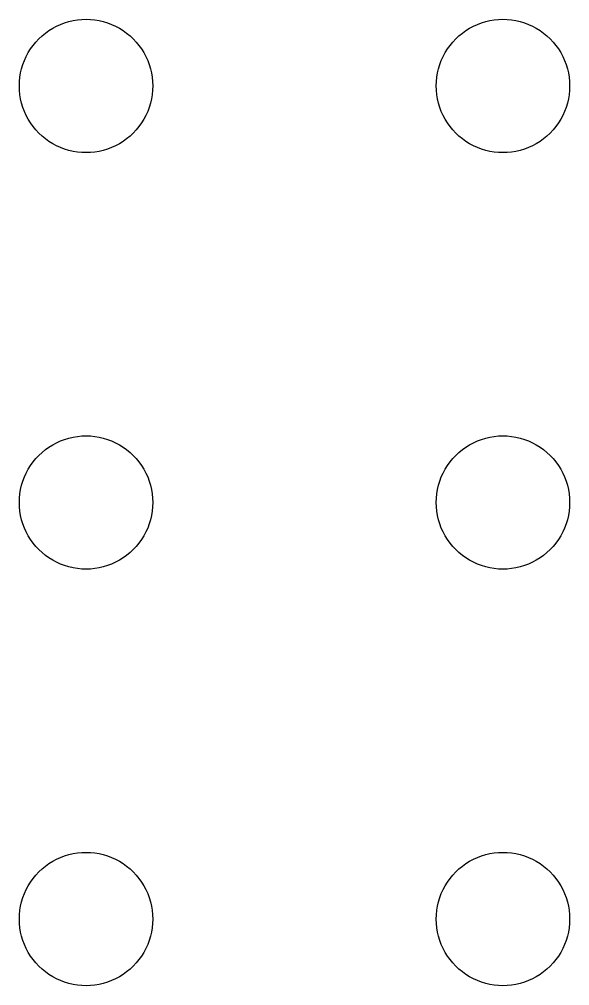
# Model space of a CAD drawing. Header units: metres. Extents: x -80 to 80, y -50 to 50.
# Drawn here: x 18.4 to 31.6, y -1.6 to 21.6 of the extents above; entities that cross this region are included whole.
import ezdxf

# ---------------------------------------------------------------- set-up
doc = ezdxf.new("R2010")
doc.units = ezdxf.units.M

msp = doc.modelspace()

# ---------------------------------------------------------------- linework, layer by layer
for p, q in [((19.6879, 21.5692), (19.7912, 21.5863)), ((19.7912, 21.5863), (19.8953, 21.5966)), ((19.8953, 21.5966), (20, 21.6)), ((20, 21.6), (20.1046, 21.5966)), ((20.1046, 21.5966), (20.2088, 21.5863)), ((20.2088, 21.5863), (20.3121, 21.5692)), ((29.6879, 21.5692), (29.7912, 21.5863)), ((29.7912, 21.5863), (29.8953, 21.5966)), ((29.8953, 21.5966), (30, 21.6)), ((30, 21.6), (30.1046, 21.5966)), ((30.1046, 21.5966), (30.2088, 21.5863)), ((30.2088, 21.5863), (30.3121, 21.5692)), ((19.1111, 21.3303), (19.2, 21.3856)), ((19.2, 21.3856), (19.2923, 21.435)), ((19.2923, 21.435), (19.3877, 21.4782)), ((19.3877, 21.4782), (19.4857, 21.5151)), ((19.4857, 21.5151), (19.5859, 21.5455)), ((19.5859, 21.5455), (19.6879, 21.5692)), ((20.3121, 21.5692), (20.4141, 21.5455)), ((20.4141, 21.5455), (20.5143, 21.5151)), ((20.5143, 21.5151), (20.6123, 21.4782)), ((20.6123, 21.4782), (20.7077, 21.435)), ((20.7077, 21.435), (20.8, 21.3856)), ((20.8, 21.3856), (20.8889, 21.3303)), ((29.1111, 21.3303), (29.2, 21.3856)), ((29.2, 21.3856), (29.2923, 21.435)), ((29.2923, 21.435), (29.3877, 21.4782)), ((29.3877, 21.4782), (29.4857, 21.5151)), ((29.4857, 21.5151), (29.5859, 21.5455)), ((29.5859, 21.5455), (29.6879, 21.5692)), ((30.3121, 21.5692), (30.4141, 21.5455)), ((30.4141, 21.5455), (30.5143, 21.5151)), ((30.5143, 21.5151), (30.6123, 21.4782)), ((30.6123, 21.4782), (30.7077, 21.435)), ((30.7077, 21.435), (30.8, 21.3856)), ((30.8, 21.3856), (30.8889, 21.3303)), ((18.797, 21.0549), (18.8686, 21.1314)), ((18.8686, 21.1314), (18.945, 21.2029)), ((18.945, 21.2029), (19.026, 21.2694)), ((19.026, 21.2694), (19.1111, 21.3303)), ((20.8889, 21.3303), (20.974, 21.2694)), ((20.974, 21.2694), (21.0549, 21.2029)), ((21.0549, 21.2029), (21.1314, 21.1314)), ((21.1314, 21.1314), (21.2029, 21.0549)), ((28.797, 21.0549), (28.8686, 21.1314)), ((28.8686, 21.1314), (28.945, 21.2029)), ((28.945, 21.2029), (29.026, 21.2694)), ((29.026, 21.2694), (29.1111, 21.3303)), ((30.8889, 21.3303), (30.974, 21.2694)), ((30.974, 21.2694), (31.0549, 21.2029)), ((31.0549, 21.2029), (31.1314, 21.1314)), ((31.1314, 21.1314), (31.2029, 21.0549)), ((18.6143, 20.8), (18.6696, 20.8889)), ((18.6696, 20.8889), (18.7306, 20.974)), ((18.7306, 20.974), (18.797, 21.0549)), ((21.2029, 21.0549), (21.2694, 20.974)), ((21.2694, 20.974), (21.3303, 20.8889)), ((21.3303, 20.8889), (21.3856, 20.8)), ((28.6143, 20.8), (28.6696, 20.8889)), ((28.6696, 20.8889), (28.7306, 20.974)), ((28.7306, 20.974), (28.797, 21.0549)), ((31.2029, 21.0549), (31.2694, 20.974)), ((31.2694, 20.974), (31.3303, 20.8889)), ((31.3303, 20.8889), (31.3856, 20.8)), ((18.5218, 20.6123), (18.565, 20.7077)), ((18.565, 20.7077), (18.6143, 20.8)), ((21.3856, 20.8), (21.435, 20.7077)), ((21.435, 20.7077), (21.4782, 20.6123)), ((28.5218, 20.6123), (28.565, 20.7077)), ((28.565, 20.7077), (28.6143, 20.8)), ((31.3856, 20.8), (31.435, 20.7077)), ((31.435, 20.7077), (31.4782, 20.6123)), ((18.4545, 20.4141), (18.4849, 20.5143)), ((18.4849, 20.5143), (18.5218, 20.6123)), ((21.4782, 20.6123), (21.5151, 20.5143)), ((21.5151, 20.5143), (21.5455, 20.4141)), ((28.4545, 20.4141), (28.4849, 20.5143)), ((28.4849, 20.5143), (28.5218, 20.6123)), ((31.4782, 20.6123), (31.5151, 20.5143)), ((31.5151, 20.5143), (31.5455, 20.4141)), ((18.4034, 20.1046), (18.4137, 20.2088)), ((18.4137, 20.2088), (18.4307, 20.3121)), ((18.4307, 20.3121), (18.4545, 20.4141)), ((21.5455, 20.4141), (21.5692, 20.3121)), ((21.5692, 20.3121), (21.5863, 20.2088)), ((21.5863, 20.2088), (21.5966, 20.1046)), ((28.4034, 20.1046), (28.4137, 20.2088)), ((28.4137, 20.2088), (28.4307, 20.3121)), ((28.4307, 20.3121), (28.4545, 20.4141)), ((31.5455, 20.4141), (31.5692, 20.3121)), ((31.5692, 20.3121), (31.5863, 20.2088)), ((31.5863, 20.2088), (31.5966, 20.1046)), ((18.4, 20), (18.4034, 20.1046)), ((18.4034, 19.8953), (18.4, 20)), ((21.5966, 20.1046), (21.6, 20)), ((21.6, 20), (21.5966, 19.8953)), ((28.4, 20), (28.4034, 20.1046)), ((28.4034, 19.8953), (28.4, 20)), ((31.5966, 20.1046), (31.6, 20)), ((31.6, 20), (31.5966, 19.8953)), ((18.4137, 19.7912), (18.4034, 19.8953)), ((18.4307, 19.6879), (18.4137, 19.7912)), ((21.5863, 19.7912), (21.5692, 19.6879)), ((21.5966, 19.8953), (21.5863, 19.7912)), ((28.4137, 19.7912), (28.4034, 19.8953)), ((28.4307, 19.6879), (28.4137, 19.7912)), ((31.5863, 19.7912), (31.5692, 19.6879)), ((31.5966, 19.8953), (31.5863, 19.7912)), ((18.4545, 19.5859), (18.4307, 19.6879)), ((18.4849, 19.4857), (18.4545, 19.5859)), ((21.5455, 19.5859), (21.5151, 19.4857)), ((21.5692, 19.6879), (21.5455, 19.5859)), ((28.4545, 19.5859), (28.4307, 19.6879)), ((28.4849, 19.4857), (28.4545, 19.5859)), ((31.5455, 19.5859), (31.5151, 19.4857)), ((31.5692, 19.6879), (31.5455, 19.5859)), ((18.5218, 19.3877), (18.4849, 19.4857)), ((18.565, 19.2923), (18.5218, 19.3877)), ((18.6143, 19.2), (18.565, 19.2923)), ((21.435, 19.2923), (21.3856, 19.2)), ((21.4782, 19.3877), (21.435, 19.2923)), ((21.5151, 19.4857), (21.4782, 19.3877)), ((28.5218, 19.3877), (28.4849, 19.4857)), ((28.565, 19.2923), (28.5218, 19.3877)), ((28.6143, 19.2), (28.565, 19.2923)), ((31.435, 19.2923), (31.3856, 19.2)), ((31.4782, 19.3877), (31.435, 19.2923)), ((31.5151, 19.4857), (31.4782, 19.3877)), ((18.6696, 19.1111), (18.6143, 19.2)), ((18.7306, 19.026), (18.6696, 19.1111)), ((18.797, 18.945), (18.7306, 19.026)), ((21.2694, 19.026), (21.2029, 18.945)), ((21.3303, 19.1111), (21.2694, 19.026)), ((21.3856, 19.2), (21.3303, 19.1111)), ((28.6696, 19.1111), (28.6143, 19.2)), ((28.7306, 19.026), (28.6696, 19.1111)), ((28.797, 18.945), (28.7306, 19.026)), ((31.2694, 19.026), (31.2029, 18.945)), ((31.3303, 19.1111), (31.2694, 19.026)), ((31.3856, 19.2), (31.3303, 19.1111)), ((18.8686, 18.8686), (18.797, 18.945)), ((18.945, 18.797), (18.8686, 18.8686)), ((19.026, 18.7306), (18.945, 18.797)), ((21.0549, 18.797), (20.974, 18.7306)), ((21.1314, 18.8686), (21.0549, 18.797)), ((21.2029, 18.945), (21.1314, 18.8686)), ((28.8686, 18.8686), (28.797, 18.945)), ((28.945, 18.797), (28.8686, 18.8686)), ((29.026, 18.7306), (28.945, 18.797)), ((31.0549, 18.797), (30.974, 18.7306)), ((31.1314, 18.8686), (31.0549, 18.797)), ((31.2029, 18.945), (31.1314, 18.8686)), ((19.1111, 18.6696), (19.026, 18.7306)), ((19.2, 18.6143), (19.1111, 18.6696)), ((19.2923, 18.565), (19.2, 18.6143)), ((19.3877, 18.5218), (19.2923, 18.565)), ((20.7077, 18.565), (20.6123, 18.5218)), ((20.8, 18.6143), (20.7077, 18.565)), ((20.8889, 18.6696), (20.8, 18.6143)), ((20.974, 18.7306), (20.8889, 18.6696)), ((29.1111, 18.6696), (29.026, 18.7306)), ((29.2, 18.6143), (29.1111, 18.6696)), ((29.2923, 18.565), (29.2, 18.6143)), ((29.3877, 18.5218), (29.2923, 18.565)), ((30.7077, 18.565), (30.6123, 18.5218)), ((30.8, 18.6143), (30.7077, 18.565)), ((30.8889, 18.6696), (30.8, 18.6143)), ((30.974, 18.7306), (30.8889, 18.6696)), ((19.4857, 18.4849), (19.3877, 18.5218)), ((19.5859, 18.4545), (19.4857, 18.4849)), ((19.6879, 18.4307), (19.5859, 18.4545)), ((19.7912, 18.4137), (19.6879, 18.4307)), ((19.8953, 18.4034), (19.7912, 18.4137)), ((20, 18.4), (19.8953, 18.4034)), ((20.1046, 18.4034), (20, 18.4)), ((20.2088, 18.4137), (20.1046, 18.4034)), ((20.3121, 18.4307), (20.2088, 18.4137)), ((20.4141, 18.4545), (20.3121, 18.4307)), ((20.5143, 18.4849), (20.4141, 18.4545)), ((20.6123, 18.5218), (20.5143, 18.4849)), ((29.4857, 18.4849), (29.3877, 18.5218)), ((29.5859, 18.4545), (29.4857, 18.4849)), ((29.6879, 18.4307), (29.5859, 18.4545)), ((29.7912, 18.4137), (29.6879, 18.4307)), ((29.8953, 18.4034), (29.7912, 18.4137)), ((30, 18.4), (29.8953, 18.4034)), ((30.1046, 18.4034), (30, 18.4)), ((30.2088, 18.4137), (30.1046, 18.4034)), ((30.3121, 18.4307), (30.2088, 18.4137)), ((30.4141, 18.4545), (30.3121, 18.4307)), ((30.5143, 18.4849), (30.4141, 18.4545)), ((30.6123, 18.5218), (30.5143, 18.4849)), ((19.8953, 11.5966), (20, 11.6)), ((20, 11.6), (20.1046, 11.5966)), ((29.8953, 11.5966), (30, 11.6)), ((30, 11.6), (30.1046, 11.5966)), ((19.1111, 11.3303), (19.2, 11.3856)), ((19.2, 11.3856), (19.2923, 11.435)), ((19.2923, 11.435), (19.3877, 11.4782)), ((19.3877, 11.4782), (19.4857, 11.5151)), ((19.4857, 11.5151), (19.5859, 11.5455)), ((19.5859, 11.5455), (19.6879, 11.5692)), ((19.6879, 11.5692), (19.7912, 11.5863)), ((19.7912, 11.5863), (19.8953, 11.5966)), ((20.1046, 11.5966), (20.2088, 11.5863)), ((20.2088, 11.5863), (20.3121, 11.5692)), ((20.3121, 11.5692), (20.4141, 11.5455)), ((20.4141, 11.5455), (20.5143, 11.5151)), ((20.5143, 11.5151), (20.6123, 11.4782)), ((20.6123, 11.4782), (20.7077, 11.435)), ((20.7077, 11.435), (20.8, 11.3856)), ((20.8, 11.3856), (20.8889, 11.3303)), ((29.1111, 11.3303), (29.2, 11.3856)), ((29.2, 11.3856), (29.2923, 11.435)), ((29.2923, 11.435), (29.3877, 11.4782)), ((29.3877, 11.4782), (29.4857, 11.5151)), ((29.4857, 11.5151), (29.5859, 11.5455)), ((29.5859, 11.5455), (29.6879, 11.5692)), ((29.6879, 11.5692), (29.7912, 11.5863)), ((29.7912, 11.5863), (29.8953, 11.5966)), ((30.1046, 11.5966), (30.2088, 11.5863)), ((30.2088, 11.5863), (30.3121, 11.5692)), ((30.3121, 11.5692), (30.4141, 11.5455)), ((30.4141, 11.5455), (30.5143, 11.5151)), ((30.5143, 11.5151), (30.6123, 11.4782)), ((30.6123, 11.4782), (30.7077, 11.435)), ((30.7077, 11.435), (30.8, 11.3856)), ((30.8, 11.3856), (30.8889, 11.3303)), ((18.8686, 11.1314), (18.945, 11.2029)), ((18.945, 11.2029), (19.026, 11.2694)), ((19.026, 11.2694), (19.1111, 11.3303)), ((20.8889, 11.3303), (20.974, 11.2694)), ((20.974, 11.2694), (21.0549, 11.2029)), ((21.0549, 11.2029), (21.1314, 11.1314)), ((28.8686, 11.1314), (28.945, 11.2029)), ((28.945, 11.2029), (29.026, 11.2694)), ((29.026, 11.2694), (29.1111, 11.3303)), ((30.8889, 11.3303), (30.974, 11.2694)), ((30.974, 11.2694), (31.0549, 11.2029)), ((31.0549, 11.2029), (31.1314, 11.1314)), ((18.6696, 10.8889), (18.7306, 10.974)), ((18.7306, 10.974), (18.797, 11.0549)), ((18.797, 11.0549), (18.8686, 11.1314)), ((21.1314, 11.1314), (21.2029, 11.0549)), ((21.2029, 11.0549), (21.2694, 10.974)), ((21.2694, 10.974), (21.3303, 10.8889)), ((28.6696, 10.8889), (28.7306, 10.974)), ((28.7306, 10.974), (28.797, 11.0549)), ((28.797, 11.0549), (28.8686, 11.1314)), ((31.1314, 11.1314), (31.2029, 11.0549)), ((31.2029, 11.0549), (31.2694, 10.974)), ((31.2694, 10.974), (31.3303, 10.8889)), ((18.5218, 10.6123), (18.565, 10.7077)), ((18.565, 10.7077), (18.6143, 10.8)), ((18.6143, 10.8), (18.6696, 10.8889)), ((21.3303, 10.8889), (21.3856, 10.8)), ((21.3856, 10.8), (21.435, 10.7077)), ((21.435, 10.7077), (21.4782, 10.6123)), ((28.5218, 10.6123), (28.565, 10.7077)), ((28.565, 10.7077), (28.6143, 10.8)), ((28.6143, 10.8), (28.6696, 10.8889)), ((31.3303, 10.8889), (31.3856, 10.8)), ((31.3856, 10.8), (31.435, 10.7077)), ((31.435, 10.7077), (31.4782, 10.6123)), ((18.4545, 10.4141), (18.4849, 10.5143)), ((18.4849, 10.5143), (18.5218, 10.6123)), ((21.4782, 10.6123), (21.5151, 10.5143)), ((21.5151, 10.5143), (21.5455, 10.4141)), ((28.4545, 10.4141), (28.4849, 10.5143)), ((28.4849, 10.5143), (28.5218, 10.6123)), ((31.4782, 10.6123), (31.5151, 10.5143)), ((31.5151, 10.5143), (31.5455, 10.4141)), ((18.4034, 10.1046), (18.4137, 10.2088)), ((18.4137, 10.2088), (18.4307, 10.3121)), ((18.4307, 10.3121), (18.4545, 10.4141)), ((21.5455, 10.4141), (21.5692, 10.3121)), ((21.5692, 10.3121), (21.5863, 10.2088)), ((21.5863, 10.2088), (21.5966, 10.1046)), ((28.4034, 10.1046), (28.4137, 10.2088)), ((28.4137, 10.2088), (28.4307, 10.3121)), ((28.4307, 10.3121), (28.4545, 10.4141)), ((31.5455, 10.4141), (31.5692, 10.3121)), ((31.5692, 10.3121), (31.5863, 10.2088)), ((31.5863, 10.2088), (31.5966, 10.1046)), ((18.4, 10), (18.4034, 10.1046)), ((18.4034, 9.89534), (18.4, 10)), ((21.5966, 10.1046), (21.6, 10)), ((21.6, 10), (21.5966, 9.89534)), ((28.4, 10), (28.4034, 10.1046)), ((28.4034, 9.89534), (28.4, 10)), ((31.5966, 10.1046), (31.6, 10)), ((31.6, 10), (31.5966, 9.89534)), ((18.4137, 9.79115), (18.4034, 9.89534)), ((18.4307, 9.68785), (18.4137, 9.79115)), ((21.5863, 9.79115), (21.5692, 9.68785)), ((21.5966, 9.89534), (21.5863, 9.79115)), ((28.4137, 9.79115), (28.4034, 9.89534)), ((28.4307, 9.68785), (28.4137, 9.79115)), ((31.5863, 9.79115), (31.5692, 9.68785)), ((31.5966, 9.89534), (31.5863, 9.79115)), ((18.4545, 9.58588), (18.4307, 9.68785)), ((18.4849, 9.48569), (18.4545, 9.58588)), ((21.5455, 9.58588), (21.5151, 9.48569)), ((21.5692, 9.68785), (21.5455, 9.58588)), ((28.4545, 9.58588), (28.4307, 9.68785)), ((28.4849, 9.48569), (28.4545, 9.58588)), ((31.5455, 9.58588), (31.5151, 9.48569)), ((31.5692, 9.68785), (31.5455, 9.58588)), ((18.5218, 9.3877), (18.4849, 9.48569)), ((18.565, 9.29233), (18.5218, 9.3877)), ((18.6143, 9.2), (18.565, 9.29233)), ((21.435, 9.29233), (21.3856, 9.2)), ((21.4782, 9.3877), (21.435, 9.29233)), ((21.5151, 9.48569), (21.4782, 9.3877)), ((28.5218, 9.3877), (28.4849, 9.48569)), ((28.565, 9.29233), (28.5218, 9.3877)), ((28.6143, 9.2), (28.565, 9.29233)), ((31.435, 9.29233), (31.3856, 9.2)), ((31.4782, 9.3877), (31.435, 9.29233)), ((31.5151, 9.48569), (31.4782, 9.3877)), ((18.6696, 9.11108), (18.6143, 9.2)), ((18.7306, 9.02597), (18.6696, 9.11108)), ((21.3303, 9.11108), (21.2694, 9.02597)), ((21.3856, 9.2), (21.3303, 9.11108)), ((28.6696, 9.11108), (28.6143, 9.2)), ((28.7306, 9.02597), (28.6696, 9.11108)), ((31.3303, 9.11108), (31.2694, 9.02597)), ((31.3856, 9.2), (31.3303, 9.11108)), ((18.797, 8.94504), (18.7306, 9.02597)), ((18.8686, 8.86862), (18.797, 8.94504)), ((18.945, 8.79704), (18.8686, 8.86862)), ((21.1314, 8.86862), (21.0549, 8.79704)), ((21.2029, 8.94504), (21.1314, 8.86862)), ((21.2694, 9.02597), (21.2029, 8.94504)), ((28.797, 8.94504), (28.7306, 9.02597)), ((28.8686, 8.86862), (28.797, 8.94504)), ((28.945, 8.79704), (28.8686, 8.86862)), ((31.1314, 8.86862), (31.0549, 8.79704)), ((31.2029, 8.94504), (31.1314, 8.86862)), ((31.2694, 9.02597), (31.2029, 8.94504)), ((19.026, 8.73062), (18.945, 8.79704)), ((19.1111, 8.66965), (19.026, 8.73062)), ((19.2, 8.61435), (19.1111, 8.66965)), ((19.2923, 8.565), (19.2, 8.61435)), ((20.8, 8.61435), (20.7077, 8.565)), ((20.8889, 8.66965), (20.8, 8.61435)), ((20.974, 8.73062), (20.8889, 8.66965)), ((21.0549, 8.79704), (20.974, 8.73062)), ((29.026, 8.73062), (28.945, 8.79704)), ((29.1111, 8.66965), (29.026, 8.73062)), ((29.2, 8.61435), (29.1111, 8.66965)), ((29.2923, 8.565), (29.2, 8.61435)), ((30.8, 8.61435), (30.7077, 8.565)), ((30.8889, 8.66965), (30.8, 8.61435)), ((30.974, 8.73062), (30.8889, 8.66965)), ((31.0549, 8.79704), (30.974, 8.73062)), ((19.3877, 8.52179), (19.2923, 8.565)), ((19.4857, 8.48491), (19.3877, 8.52179)), ((19.5859, 8.45451), (19.4857, 8.48491)), ((19.6879, 8.43074), (19.5859, 8.45451)), ((19.7912, 8.41368), (19.6879, 8.43074)), ((19.8953, 8.40341), (19.7912, 8.41368)), ((20, 8.39999), (19.8953, 8.40341)), ((20.1046, 8.40341), (20, 8.39999)), ((20.2088, 8.41368), (20.1046, 8.40341)), ((20.3121, 8.43074), (20.2088, 8.41368)), ((20.4141, 8.45451), (20.3121, 8.43074)), ((20.5143, 8.48491), (20.4141, 8.45451)), ((20.6123, 8.52179), (20.5143, 8.48491)), ((20.7077, 8.565), (20.6123, 8.52179)), ((29.3877, 8.52179), (29.2923, 8.565)), ((29.4857, 8.48491), (29.3877, 8.52179)), ((29.5859, 8.45451), (29.4857, 8.48491)), ((29.6879, 8.43074), (29.5859, 8.45451)), ((29.7912, 8.41368), (29.6879, 8.43074)), ((29.8953, 8.40341), (29.7912, 8.41368)), ((30, 8.39999), (29.8953, 8.40341)), ((30.1046, 8.40341), (30, 8.39999)), ((30.2088, 8.41368), (30.1046, 8.40341)), ((30.3121, 8.43074), (30.2088, 8.41368)), ((30.4141, 8.45451), (30.3121, 8.43074)), ((30.5143, 8.48491), (30.4141, 8.45451)), ((30.6123, 8.52179), (30.5143, 8.48491)), ((30.7077, 8.565), (30.6123, 8.52179)), ((19.2, 1.38564), (19.2923, 1.43498)), ((19.2923, 1.43498), (19.3877, 1.4782)), ((19.3877, 1.4782), (19.4857, 1.51508)), ((19.4857, 1.51508), (19.5859, 1.54547)), ((19.5859, 1.54547), (19.6879, 1.56924)), ((19.6879, 1.56924), (19.7912, 1.5863)), ((19.7912, 1.5863), (19.8953, 1.59657)), ((19.8953, 1.59657), (20, 1.59999)), ((20, 1.59999), (20.1046, 1.59657)), ((20.1046, 1.59657), (20.2088, 1.5863)), ((20.2088, 1.5863), (20.3121, 1.56924)), ((20.3121, 1.56924), (20.4141, 1.54547)), ((20.4141, 1.54547), (20.5143, 1.51508)), ((20.5143, 1.51508), (20.6123, 1.4782)), ((20.6123, 1.4782), (20.7077, 1.43498)), ((20.7077, 1.43498), (20.8, 1.38564)), ((29.2, 1.38564), (29.2923, 1.43498)), ((29.2923, 1.43498), (29.3877, 1.4782)), ((29.3877, 1.4782), (29.4857, 1.51508)), ((29.4857, 1.51508), (29.5859, 1.54547)), ((29.5859, 1.54547), (29.6879, 1.56924)), ((29.6879, 1.56924), (29.7912, 1.5863)), ((29.7912, 1.5863), (29.8953, 1.59657)), ((29.8953, 1.59657), (30, 1.59999)), ((30, 1.59999), (30.1046, 1.59657)), ((30.1046, 1.59657), (30.2088, 1.5863)), ((30.2088, 1.5863), (30.3121, 1.56924)), ((30.3121, 1.56924), (30.4141, 1.54547)), ((30.4141, 1.54547), (30.5143, 1.51508)), ((30.5143, 1.51508), (30.6123, 1.4782)), ((30.6123, 1.4782), (30.7077, 1.43498)), ((30.7077, 1.43498), (30.8, 1.38564)), ((18.8686, 1.13136), (18.945, 1.20294)), ((18.945, 1.20294), (19.026, 1.26936)), ((19.026, 1.26936), (19.1111, 1.33034)), ((19.1111, 1.33034), (19.2, 1.38564)), ((20.8, 1.38564), (20.8889, 1.33034)), ((20.8889, 1.33034), (20.974, 1.26936)), ((20.974, 1.26936), (21.0549, 1.20294)), ((21.0549, 1.20294), (21.1314, 1.13136)), ((28.8686, 1.13136), (28.945, 1.20294)), ((28.945, 1.20294), (29.026, 1.26936)), ((29.026, 1.26936), (29.1111, 1.33034)), ((29.1111, 1.33034), (29.2, 1.38564)), ((30.8, 1.38564), (30.8889, 1.33034)), ((30.8889, 1.33034), (30.974, 1.26936)), ((30.974, 1.26936), (31.0549, 1.20294)), ((31.0549, 1.20294), (31.1314, 1.13136)), ((18.6696, 0.888901), (18.7306, 0.974014)), ((18.7306, 0.974014), (18.797, 1.05495)), ((18.797, 1.05495), (18.8686, 1.13136)), ((21.1314, 1.13136), (21.2029, 1.05495)), ((21.2029, 1.05495), (21.2694, 0.974014)), ((21.2694, 0.974014), (21.3303, 0.888901)), ((28.6696, 0.888901), (28.7306, 0.974014)), ((28.7306, 0.974014), (28.797, 1.05495)), ((28.797, 1.05495), (28.8686, 1.13136)), ((31.1314, 1.13136), (31.2029, 1.05495)), ((31.2029, 1.05495), (31.2694, 0.974014)), ((31.2694, 0.974014), (31.3303, 0.888901)), ((18.5218, 0.612289), (18.565, 0.707657)), ((18.565, 0.707657), (18.6143, 0.799988)), ((18.6143, 0.799988), (18.6696, 0.888901)), ((21.3303, 0.888901), (21.3856, 0.799988)), ((21.3856, 0.799988), (21.435, 0.707657)), ((21.435, 0.707657), (21.4782, 0.612289)), ((28.5218, 0.612289), (28.565, 0.707657)), ((28.565, 0.707657), (28.6143, 0.799988)), ((28.6143, 0.799988), (28.6696, 0.888901)), ((31.3303, 0.888901), (31.3856, 0.799988)), ((31.3856, 0.799988), (31.435, 0.707657)), ((31.435, 0.707657), (31.4782, 0.612289)), ((18.4545, 0.414108), (18.4849, 0.514297)), ((18.4849, 0.514297), (18.5218, 0.612289)), ((21.4782, 0.612289), (21.5151, 0.514297)), ((21.5151, 0.514297), (21.5455, 0.414108)), ((28.4545, 0.414108), (28.4849, 0.514297)), ((28.4849, 0.514297), (28.5218, 0.612289)), ((31.4782, 0.612289), (31.5151, 0.514297)), ((31.5151, 0.514297), (31.5455, 0.414108)), ((18.4137, 0.208832), (18.4307, 0.312134)), ((18.4307, 0.312134), (18.4545, 0.414108)), ((21.5455, 0.414108), (21.5692, 0.312134)), ((21.5692, 0.312134), (21.5863, 0.208832)), ((28.4137, 0.208832), (28.4307, 0.312134)), ((28.4307, 0.312134), (28.4545, 0.414108)), ((31.5455, 0.414108), (31.5692, 0.312134)), ((31.5692, 0.312134), (31.5863, 0.208832)), ((18.4, 0), (18.4034, 0.104645)), ((18.4034, -0.104645), (18.4, 0)), ((18.4034, 0.104645), (18.4137, 0.208832)), ((21.5863, 0.208832), (21.5966, 0.104645)), ((21.5966, 0.104645), (21.6, 0)), ((21.6, 0), (21.5966, -0.104645)), ((28.4, 0), (28.4034, 0.104645)), ((28.4034, -0.104645), (28.4, 0)), ((28.4034, 0.104645), (28.4137, 0.208832)), ((31.5863, 0.208832), (31.5966, 0.104645)), ((31.5966, 0.104645), (31.6, 0)), ((31.6, 0), (31.5966, -0.104645)), ((18.4137, -0.208832), (18.4034, -0.104645)), ((18.4307, -0.312134), (18.4137, -0.208832)), ((21.5863, -0.208832), (21.5692, -0.312134)), ((21.5966, -0.104645), (21.5863, -0.208832)), ((28.4137, -0.208832), (28.4034, -0.104645)), ((28.4307, -0.312134), (28.4137, -0.208832)), ((31.5863, -0.208832), (31.5692, -0.312134)), ((31.5966, -0.104645), (31.5863, -0.208832)), ((18.4545, -0.414108), (18.4307, -0.312134)), ((18.4849, -0.514297), (18.4545, -0.414108)), ((21.5455, -0.414108), (21.5151, -0.514297)), ((21.5692, -0.312134), (21.5455, -0.414108)), ((28.4545, -0.414108), (28.4307, -0.312134)), ((28.4849, -0.514297), (28.4545, -0.414108)), ((31.5455, -0.414108), (31.5151, -0.514297)), ((31.5692, -0.312134), (31.5455, -0.414108)), ((18.5218, -0.612289), (18.4849, -0.514297)), ((18.565, -0.707657), (18.5218, -0.612289)), ((21.4782, -0.612289), (21.435, -0.707657)), ((21.5151, -0.514297), (21.4782, -0.612289)), ((28.5218, -0.612289), (28.4849, -0.514297)), ((28.565, -0.707657), (28.5218, -0.612289)), ((31.4782, -0.612289), (31.435, -0.707657)), ((31.5151, -0.514297), (31.4782, -0.612289)), ((18.6143, -0.799988), (18.565, -0.707657)), ((18.6696, -0.888901), (18.6143, -0.799988)), ((18.7306, -0.974014), (18.6696, -0.888901)), ((21.3303, -0.888901), (21.2694, -0.974014)), ((21.3856, -0.799988), (21.3303, -0.888901)), ((21.435, -0.707657), (21.3856, -0.799988)), ((28.6143, -0.799988), (28.565, -0.707657)), ((28.6696, -0.888901), (28.6143, -0.799988)), ((28.7306, -0.974014), (28.6696, -0.888901)), ((31.3303, -0.888901), (31.2694, -0.974014)), ((31.3856, -0.799988), (31.3303, -0.888901)), ((31.435, -0.707657), (31.3856, -0.799988)), ((18.797, -1.05495), (18.7306, -0.974014)), ((18.8686, -1.13136), (18.797, -1.05495)), ((18.945, -1.20294), (18.8686, -1.13136)), ((21.1314, -1.13136), (21.0549, -1.20294)), ((21.2029, -1.05495), (21.1314, -1.13136)), ((21.2694, -0.974014), (21.2029, -1.05495)), ((28.797, -1.05495), (28.7306, -0.974014)), ((28.8686, -1.13136), (28.797, -1.05495)), ((28.945, -1.20294), (28.8686, -1.13136)), ((31.1314, -1.13136), (31.0549, -1.20294)), ((31.2029, -1.05495), (31.1314, -1.13136)), ((31.2694, -0.974014), (31.2029, -1.05495)), ((19.026, -1.26936), (18.945, -1.20294)), ((19.1111, -1.33034), (19.026, -1.26936)), ((19.2, -1.38564), (19.1111, -1.33034)), ((19.2923, -1.43498), (19.2, -1.38564)), ((20.8, -1.38564), (20.7077, -1.43498)), ((20.8889, -1.33034), (20.8, -1.38564)), ((20.974, -1.26936), (20.8889, -1.33034)), ((21.0549, -1.20294), (20.974, -1.26936)), ((29.026, -1.26936), (28.945, -1.20294)), ((29.1111, -1.33034), (29.026, -1.26936)), ((29.2, -1.38564), (29.1111, -1.33034)), ((29.2923, -1.43498), (29.2, -1.38564)), ((30.8, -1.38564), (30.7077, -1.43498)), ((30.8889, -1.33034), (30.8, -1.38564)), ((30.974, -1.26936), (30.8889, -1.33034)), ((31.0549, -1.20294), (30.974, -1.26936)), ((19.3877, -1.4782), (19.2923, -1.43498)), ((19.4857, -1.51508), (19.3877, -1.4782)), ((19.5859, -1.54547), (19.4857, -1.51508)), ((19.6879, -1.56924), (19.5859, -1.54547)), ((19.7912, -1.5863), (19.6879, -1.56924)), ((19.8953, -1.59657), (19.7912, -1.5863)), ((20, -1.59999), (19.8953, -1.59657)), ((20.1046, -1.59657), (20, -1.59999)), ((20.2088, -1.5863), (20.1046, -1.59657)), ((20.3121, -1.56924), (20.2088, -1.5863)), ((20.4141, -1.54547), (20.3121, -1.56924)), ((20.5143, -1.51508), (20.4141, -1.54547)), ((20.6123, -1.4782), (20.5143, -1.51508)), ((20.7077, -1.43498), (20.6123, -1.4782)), ((29.3877, -1.4782), (29.2923, -1.43498)), ((29.4857, -1.51508), (29.3877, -1.4782)), ((29.5859, -1.54547), (29.4857, -1.51508)), ((29.6879, -1.56924), (29.5859, -1.54547)), ((29.7912, -1.5863), (29.6879, -1.56924)), ((29.8953, -1.59657), (29.7912, -1.5863)), ((30, -1.59999), (29.8953, -1.59657)), ((30.1046, -1.59657), (30, -1.59999)), ((30.2088, -1.5863), (30.1046, -1.59657)), ((30.3121, -1.56924), (30.2088, -1.5863)), ((30.4141, -1.54547), (30.3121, -1.56924)), ((30.5143, -1.51508), (30.4141, -1.54547)), ((30.6123, -1.4782), (30.5143, -1.51508)), ((30.7077, -1.43498), (30.6123, -1.4782))]:
    msp.add_line(p, q)

doc.saveas('drawing.dxf')
